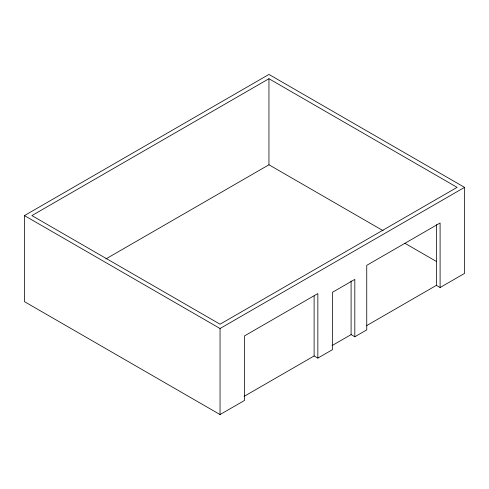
<?xml version="1.0" encoding="UTF-8"?>
<svg xmlns="http://www.w3.org/2000/svg" width="489" height="489" viewBox="0 0 489 489"><rect width="100%" height="100%" fill="white"/><g stroke="black" fill="none" stroke-linecap="round" stroke-linejoin="round"><path stroke-width="0.73" d="M244.078 396.396L314.121 355.955L317.85 358.107L317.85 293.565L244.5 335.912L244.5 400.454L220.05 414.568L24.45 301.64L24.45 215.588L268.95 74.432L464.55 187.36L464.55 273.412L440.1 287.526L436.371 285.374L366.328 325.815M268.95 78.729L31.901 215.588L220.05 324.213L457.099 187.36L268.95 78.729L268.95 164.787L105.856 258.944M24.45 215.588L220.05 328.516L464.55 187.36M332.025 345.619L351.096 334.61L354.818 336.762L366.75 329.873L366.75 265.338L440.1 222.984L440.1 287.526M317.85 358.107L332.465 349.672L332.465 292.3L354.818 279.396L354.818 336.762M268.95 164.787L383.156 230.722M404.947 243.302L436.634 261.597M436.371 224.634L436.371 285.374M351.096 281.016L351.096 334.61M314.121 295.973L314.121 355.955M220.05 328.516L220.05 414.568"/></g></svg>
